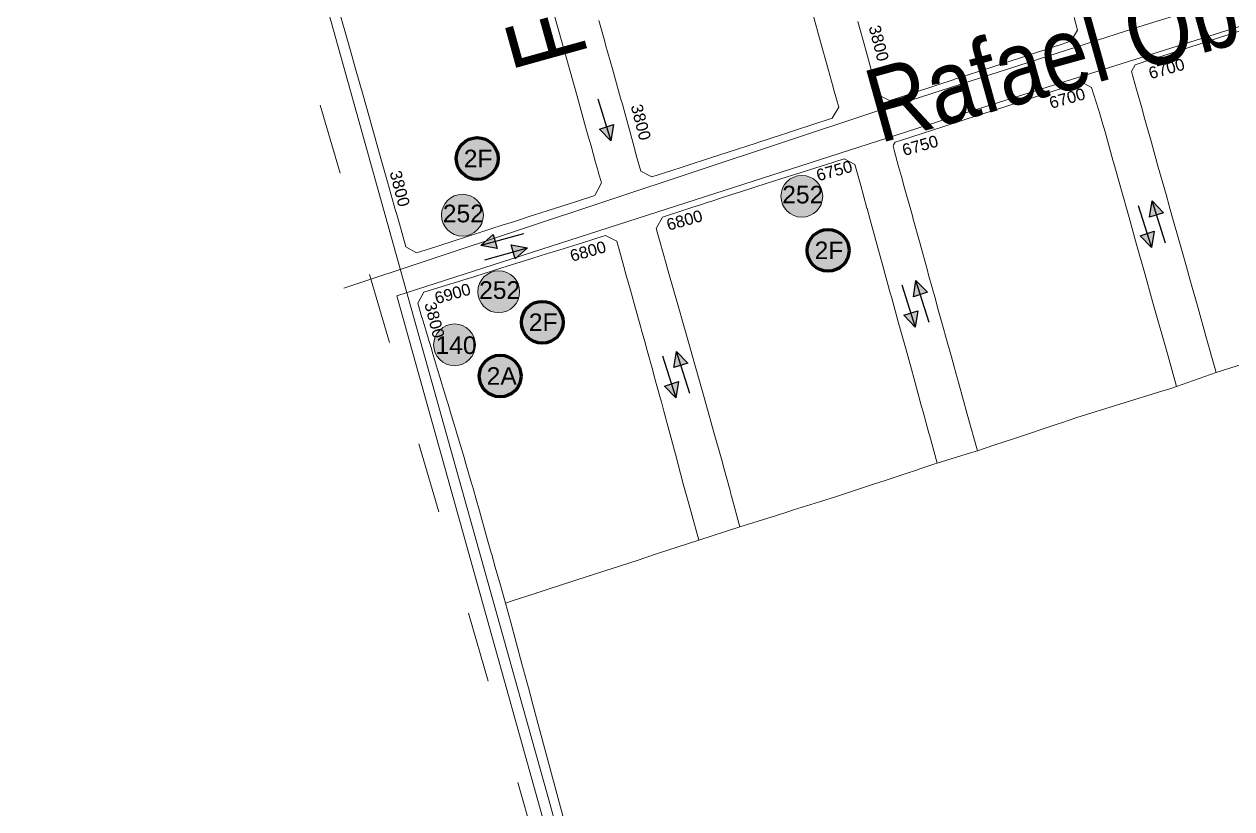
# Model space of a CAD drawing. Header units: millimetres. Extents: x 11558 to 23675, y 49449 to 61482.
# Drawn here: x 13687.9 to 14098.6, y 56978.5 to 57245.5 of the extents above; entities that cross this region are included whole.
import ezdxf

# ---------------------------------------------------------------- set-up
doc = ezdxf.new("R2010")
doc.units = ezdxf.units.MM
doc.linetypes.add('ACAD_ISO03W100', pattern=[30, 12, -18])
for name, color, linetype in [('0. plano base - nombres calles', 22, 'Continuous'), ('0. Plano Base - PLANO', 254, 'Continuous'), ('0. Plano base - sentido calles', 253, 'Continuous'), ('0.BARRIOS - DIVISIÓN', 12, 'ACAD_ISO03W100'), ('7. puesta en valor CC la lucila', 212, 'Continuous'), ('Linea 140 IDA', 101, 'Continuous'), ('numeración', 7, 'Continuous')]:
    doc.layers.add(name, color=color, linetype=linetype)
doc.layers.add('Linea 175', color=7, linetype='Continuous', true_color=0x1090da)
doc.layers.add('Linea 252', color=7, linetype='Continuous', true_color=0x0d2f78)
doc.layers.get('7. puesta en valor CC la lucila').off()
doc.styles.get("Standard").update_dxf_attribs({"font": 'arial.ttf'})

# ---------------------------------------------------------------- blocks, each defined once
blk = doc.blocks.new('MANZANAS')
at = {"layer": '0. Plano Base - PLANO', "color": 0, "linetype": 'Continuous', "lineweight": 5}
for points in [[(5633228.38, 6178425.6), (5633231.41, 6178422.37), (5633231.16, 6178417.98), (5633227.67, 6178414.42), (5633227.52, 6178414.27), (5633225.91, 6178412.63), (5633224.59, 6178411.28), (5633222.79, 6178409.44), (5633218.8, 6178405.37), (5633212.06, 6178398.49), (5633204.92, 6178391.21), (5633202.01, 6178388.23), (5633201.64, 6178387.86), (5633197.83, 6178383.97), (5633190.97, 6178376.97), (5633186.6, 6178372.5), (5633185.73, 6178371.62), (5633181.34, 6178371.59), (5633180.59, 6178372.4), (5633176.82, 6178376.45), (5633170.32, 6178383.44), (5633163.72, 6178390.54)], [(5633345.65, 6178359.39), (5633330.59, 6178344.44), (5633326.87, 6178340.75), (5633318.12, 6178350.11), (5633311.37, 6178357.34), (5633304.33, 6178364.83), (5633301.35, 6178368), (5633297.7, 6178371.88), (5633293.18, 6178376.7), (5633290.98, 6178379.04), (5633288.96, 6178381.2), (5633286.64, 6178383.67), (5633283.89, 6178386.6), (5633277.24, 6178393.7), (5633270.44, 6178400.95), (5633265.18, 6178406.57), (5633263.53, 6178408.33), (5633261.82, 6178410.15), (5633258.51, 6178413.68), (5633255.59, 6178416.8), (5633254.19, 6178418.29), (5633254.22, 6178420.93), (5633258.44, 6178425.21), (5633260.32, 6178427.11), (5633260.71, 6178427.5), (5633267.41, 6178434.29), (5633274.4, 6178441.35), (5633281.36, 6178448.39)], [(5633148.95, 6178385.75), (5633155.65, 6178378.57), (5633162.27, 6178371.48), (5633166.61, 6178366.83), (5633166.99, 6178366.42), (5633169.49, 6178363.75), (5633171.41, 6178361.69), (5633171.21, 6178357.3), (5633166.12, 6178352.12), (5633161.98, 6178347.91), (5633161.46, 6178347.38), (5633159.3, 6178345.19), (5633158.7, 6178344.57), (5633152.26, 6178338.03), (5633152.11, 6178337.88), (5633145.37, 6178331.03), (5633145.09, 6178330.74), (5633140.39, 6178325.97), (5633138.38, 6178323.92), (5633136.81, 6178322.32), (5633133.31, 6178318.76), (5633131.21, 6178316.63), (5633125.98, 6178311.31), (5633121.68, 6178311.32), (5633118.97, 6178314.25), (5633116.95, 6178316.43), (5633116.8, 6178316.58), (5633110.88, 6178322.97), (5633108.03, 6178326.03), (5633105.66, 6178328.59), (5633104.17, 6178330.19), (5633097.08, 6178337.76), (5633091.28, 6178343.95), (5633090.47, 6178344.82), (5633085.46, 6178350.17)], [(5633202.27, 6178101.28), (5633173.11, 6178133.05), (5633170.34, 6178136.06), (5633168.79, 6178137.75), (5633163.13, 6178143.92), (5633152.93, 6178155.02), (5633148.59, 6178159.72), (5633150.3, 6178161.46), (5633156.32, 6178167.57), (5633156.48, 6178167.73), (5633157.34, 6178168.6), (5633158.59, 6178169.87), (5633169.59, 6178181.04), (5633169.68, 6178181.13), (5633174.02, 6178185.53), (5633174.85, 6178186.37), (5633181.87, 6178193.5), (5633183.6, 6178195.26), (5633186.52, 6178198.22), (5633197.15, 6178209.01), (5633207.41, 6178219.47), (5633216.61, 6178228.65), (5633219.28, 6178231.31), (5633220.98, 6178233), (5633227.53, 6178239.53), (5633231.76, 6178243.74), (5633236.08, 6178248.18), (5633241.01, 6178253.25), (5633244, 6178256.31), (5633249.21, 6178261.66), (5633251.79, 6178264.31), (5633252.89, 6178265.44), (5633256.37, 6178269.01), (5633256.99, 6178269.64), (5633265.45, 6178277.96), (5633267.16, 6178279.64), (5633271.55, 6178284.18), (5633273.83, 6178286.54), (5633276.68, 6178289.49), (5633287.09, 6178300.25), (5633288.14, 6178301.34), (5633291.97, 6178305.29), (5633313.71, 6178326.83), (5633315.04, 6178328.08), (5633315.54, 6178328.56), (5633317.17, 6178330.31), (5633326.87, 6178340.75), (5633330.59, 6178344.44), (5633345.65, 6178359.39)], [(5633070.78, 6178345.22), (5633077.6, 6178337.94), (5633084.41, 6178330.67), (5633091.26, 6178323.37), (5633098.1, 6178316.08), (5633100.38, 6178313.65), (5633101.45, 6178312.5), (5633102.73, 6178311.14), (5633106.43, 6178307.19), (5633108.87, 6178304.59), (5633109.25, 6178304.18), (5633111.66, 6178301.61), (5633111.69, 6178296.8), (5633106.8, 6178291.85), (5633099.65, 6178284.63), (5633096.46, 6178281.41), (5633095.68, 6178280.62), (5633092.43, 6178277.34), (5633091.18, 6178276.07), (5633088.37, 6178273.23), (5633085.79, 6178270.63), (5633078.69, 6178263.45), (5633077.04, 6178261.78), (5633071.66, 6178256.34), (5633066.83, 6178251.46), (5633062.68, 6178251.62), (5633057.1, 6178257.56), (5633054.29, 6178260.54), (5633054.22, 6178260.61), (5633046.95, 6178268.36), (5633040.2, 6178275.54), (5633033.47, 6178282.69), (5633026.28, 6178290.34), (5633019.59, 6178297.45), (5633014.88, 6178302.47), (5633012.67, 6178304.82), (5633005.65, 6178312.29)]]:
    blk.add_lwpolyline(points, dxfattribs=at)
for points in [[(5633271.55, 6178284.18), (5633267.16, 6178279.64), (5633258.32, 6178289.14), (5633254.48, 6178293.27), (5633251.28, 6178296.71), (5633246.97, 6178301.35), (5633244.59, 6178303.91), (5633239.8, 6178309.06), (5633237.73, 6178311.29), (5633234.96, 6178314.26), (5633232.67, 6178316.72), (5633231.94, 6178317.51), (5633231.09, 6178318.42), (5633230.66, 6178318.89), (5633224.57, 6178325.43), (5633224.08, 6178325.96), (5633217.38, 6178333.16), (5633211.47, 6178339.52), (5633210.7, 6178340.35), (5633203.69, 6178347.88), (5633201.19, 6178350.57), (5633198.76, 6178353.18), (5633194.88, 6178357.35), (5633193.91, 6178358.4), (5633193.92, 6178358.85), (5633193.95, 6178360.01), (5633194.98, 6178361.05), (5633200.73, 6178366.85), (5633205.87, 6178372.04), (5633207.66, 6178373.84), (5633210.98, 6178377.2), (5633214.65, 6178380.9), (5633221.45, 6178387.77), (5633228.7, 6178395.08), (5633231.32, 6178397.73), (5633233.9, 6178400.33), (5633235.73, 6178402.18), (5633240.83, 6178407.33), (5633244.65, 6178407.25), (5633250.16, 6178401.7), (5633250.92, 6178400.92), (5633253.3, 6178398.49), (5633255.65, 6178395.98), (5633262.48, 6178388.68), (5633263.25, 6178387.86), (5633269.27, 6178381.43), (5633276.34, 6178373.88), (5633282.85, 6178366.93), (5633289.88, 6178359.44), (5633296.61, 6178352.25), (5633309.88, 6178338.09), (5633317.17, 6178330.31), (5633315.54, 6178328.56), (5633315.04, 6178328.08), (5633313.71, 6178326.83), (5633291.97, 6178305.29), (5633288.14, 6178301.34), (5633287.09, 6178300.25), (5633276.68, 6178289.49), (5633273.83, 6178286.54)], [(5633216.61, 6178228.65), (5633207.41, 6178219.47), (5633200.05, 6178227.46), (5633199.83, 6178227.71), (5633199.18, 6178228.41), (5633198.73, 6178228.9), (5633193.08, 6178235.04), (5633193.01, 6178235.12), (5633191.51, 6178236.75), (5633184.45, 6178244.25), (5633178.34, 6178250.74), (5633171.48, 6178258.03), (5633168.09, 6178261.64), (5633164.62, 6178265.33), (5633157.79, 6178272.59), (5633155.23, 6178275.31), (5633153.51, 6178277.14), (5633151, 6178279.81), (5633145.12, 6178286.06), (5633143.95, 6178287.3), (5633138.74, 6178292.84), (5633135.4, 6178296.39), (5633135.51, 6178300.87), (5633140.79, 6178306.23), (5633142.8, 6178308.27), (5633144.79, 6178310.29), (5633146.97, 6178312.49), (5633147.87, 6178313.41), (5633150.05, 6178315.62), (5633153.16, 6178318.77), (5633154.83, 6178320.47), (5633161.71, 6178327.44), (5633163.62, 6178329.35), (5633166.8, 6178332.53), (5633168.94, 6178334.66), (5633171.9, 6178337.61), (5633174.3, 6178340.01), (5633176.19, 6178341.89), (5633181.21, 6178346.9), (5633185.27, 6178346.89), (5633190.35, 6178341.42), (5633195.76, 6178335.59), (5633195.83, 6178335.52), (5633198.55, 6178332.59), (5633202.61, 6178328.21), (5633204.41, 6178326.28), (5633209.59, 6178320.69), (5633216.38, 6178313.38), (5633217.08, 6178312.62), (5633223.03, 6178306.22), (5633229.77, 6178298.96), (5633234.42, 6178293.95), (5633236.53, 6178291.67), (5633241.27, 6178286.56), (5633242.79, 6178284.93), (5633243.38, 6178284.3), (5633244.64, 6178282.94), (5633249.77, 6178277.41), (5633250.18, 6178276.97), (5633256.99, 6178269.64), (5633256.37, 6178269.01), (5633252.89, 6178265.44), (5633251.79, 6178264.31), (5633249.21, 6178261.66), (5633244, 6178256.31), (5633241.01, 6178253.25), (5633236.08, 6178248.18), (5633231.76, 6178243.74), (5633227.53, 6178239.53), (5633220.98, 6178233), (5633219.28, 6178231.31)], [(5633150.3, 6178161.46), (5633148.59, 6178159.72), (5633144.3, 6178164.29), (5633139.91, 6178168.95), (5633136.85, 6178172.2), (5633136.47, 6178172.61), (5633133.01, 6178176.29), (5633126.29, 6178183.43), (5633123.17, 6178186.75), (5633121.12, 6178188.93), (5633120.32, 6178189.78), (5633119.3, 6178190.86), (5633114.29, 6178196.15), (5633113.59, 6178196.88), (5633112.52, 6178197.98), (5633109.3, 6178201.29), (5633107.02, 6178203.63), (5633105.39, 6178205.31), (5633103, 6178207.76), (5633100.1, 6178210.75), (5633098.58, 6178212.31), (5633098, 6178212.9), (5633093.42, 6178217.61), (5633091.51, 6178219.57), (5633087.38, 6178223.82), (5633086.32, 6178224.92), (5633084.54, 6178226.74), (5633081.99, 6178229.37), (5633078.68, 6178232.77), (5633078.61, 6178232.84), (5633075.11, 6178236.44), (5633075.28, 6178240.74), (5633080.97, 6178246.4), (5633084.08, 6178249.49), (5633086.14, 6178251.54), (5633086.27, 6178251.67), (5633088.16, 6178253.54), (5633094.94, 6178260.29), (5633102.29, 6178267.59), (5633104.91, 6178270.2), (5633107.08, 6178272.36), (5633109.34, 6178274.59), (5633115.35, 6178280.57), (5633116.35, 6178281.57), (5633116.68, 6178281.9), (5633119, 6178284.2), (5633121.18, 6178286.36), (5633125.42, 6178286.44), (5633129.18, 6178282.4), (5633131.59, 6178279.83), (5633133.39, 6178277.89), (5633135.86, 6178275.23), (5633137.24, 6178273.76), (5633142.79, 6178267.8), (5633143.63, 6178266.89), (5633145.35, 6178265.05), (5633147.42, 6178262.83), (5633149.62, 6178260.47), (5633151.83, 6178258.16), (5633156.54, 6178253.04), (5633158.23, 6178251.22), (5633163.4, 6178245.67), (5633164.12, 6178244.9), (5633166.35, 6178242.46), (5633170.09, 6178238.36), (5633176.52, 6178231.3), (5633183.53, 6178223.62), (5633190.37, 6178216.27), (5633197.15, 6178209.01), (5633186.52, 6178198.22), (5633183.6, 6178195.26), (5633181.87, 6178193.5), (5633174.85, 6178186.37), (5633174.02, 6178185.53), (5633169.68, 6178181.13), (5633169.59, 6178181.04), (5633158.59, 6178169.87), (5633157.34, 6178168.6), (5633156.48, 6178167.73), (5633156.32, 6178167.57)]]:
    blk.add_lwpolyline(points, close=True, dxfattribs=at)
blk = doc.blocks.new('140')
at = {"layer": 'Linea 140 IDA', "lineweight": 211, "true_color": 0xededed}
h = blk.add_hatch(color=7, dxfattribs=at)
h.dxf.hatch_style = 1
edge = h.paths.add_edge_path()
edge.add_arc((0, 0), 7.11, 0, 360)
at = {"layer": 'Linea 140 IDA', "lineweight": 9}
blk.add_circle((0, 0), 7.11, dxfattribs=at)
at = {"layer": 'Linea 140 IDA', "lineweight": 15, "insert": (-6.46, 2.88), "char_height": 6, "attachment_point": 1}
blk.add_mtext_dynamic_manual_height_columns('140', width=16.4579, gutter_width=12.5, heights=[0], dxfattribs=at)
blk = doc.blocks.new('252')
at = {"layer": 'Linea 252', "lineweight": 211, "true_color": 0xededed}
h = blk.add_hatch(color=7, dxfattribs=at)
h.dxf.hatch_style = 1
edge = h.paths.add_edge_path()
edge.add_arc((0, 0), 7.11, 0, 360)
at = {"layer": 'Linea 252', "lineweight": 15}
blk.add_circle((0, 0), 7.11, dxfattribs=at)
at = {"layer": 'Linea 252', "lineweight": 211, "insert": (-6.68, 3.58), "char_height": 6, "attachment_point": 1}
blk.add_mtext_dynamic_manual_height_columns('252', width=22.4945, gutter_width=12.5, heights=[0], dxfattribs=at)

msp = doc.modelspace()

# ---------------------------------------------------------------- hatches: boundary and pattern name
at = {"layer": '0. Plano base - sentido calles', "linetype": 'Continuous', "lineweight": 25, "ltscale": 2, "true_color": 0x1a1a1a}
h = msp.add_hatch(color=250, dxfattribs=at)
h.dxf.hatch_style = 1
h.paths.add_polyline_path([(13887.48, 57205.76), (13888.35, 57211.28), (13885.97, 57210.53)])
h.paths.add_polyline_path([(13887.48, 57205.76), (13885.97, 57210.53), (13883.59, 57209.77)])
h = msp.add_hatch(color=250, dxfattribs=at)
h.dxf.hatch_style = 1
h.paths.add_polyline_path([(14071.54, 57185.3), (14070.67, 57179.77), (14073.05, 57180.53)])
h.paths.add_polyline_path([(14071.54, 57185.3), (14073.05, 57180.53), (14075.43, 57181.29)])
h = msp.add_hatch(color=250, dxfattribs=at)
h.dxf.hatch_style = 1
h.paths.add_polyline_path([(13843.24, 57170.14), (13848.73, 57169.08), (13848.06, 57171.49)])
h.paths.add_polyline_path([(13843.24, 57170.14), (13848.06, 57171.49), (13847.39, 57173.89)])
h = msp.add_hatch(color=250, dxfattribs=at)
h.dxf.hatch_style = 1
h.paths.add_polyline_path([(14071.31, 57169.49), (14072.18, 57175.01), (14069.8, 57174.25)])
h.paths.add_polyline_path([(14071.31, 57169.49), (14069.8, 57174.25), (14067.41, 57173.5)])
h = msp.add_hatch(color=250, dxfattribs=at)
h.dxf.hatch_style = 1
h.paths.add_polyline_path([(13859.03, 57169.36), (13853.55, 57170.42), (13854.22, 57168.01)])
h.paths.add_polyline_path([(13859.03, 57169.36), (13854.22, 57168.01), (13854.89, 57165.6)])
h = msp.add_hatch(color=250, dxfattribs=at)
h.dxf.hatch_style = 1
h.paths.add_polyline_path([(13991.19, 57158.24), (13990.32, 57152.72), (13992.7, 57153.48)])
h.paths.add_polyline_path([(13991.19, 57158.24), (13992.7, 57153.48), (13995.08, 57154.23)])
h = msp.add_hatch(color=250, dxfattribs=at)
h.dxf.hatch_style = 1
h.paths.add_polyline_path([(13990.96, 57142.43), (13991.83, 57147.96), (13989.44, 57147.2)])
h.paths.add_polyline_path([(13990.96, 57142.43), (13989.44, 57147.2), (13987.06, 57146.44)])
h = msp.add_hatch(color=250, dxfattribs=at)
h.dxf.hatch_style = 1
h.paths.add_polyline_path([(13909.76, 57134.15), (13908.89, 57128.63), (13911.27, 57129.39)])
h.paths.add_polyline_path([(13909.76, 57134.15), (13911.27, 57129.39), (13913.65, 57130.14)])
h = msp.add_hatch(color=250, dxfattribs=at)
h.dxf.hatch_style = 1
h.paths.add_polyline_path([(13909.53, 57118.34), (13910.4, 57123.87), (13908.02, 57123.11)])
h.paths.add_polyline_path([(13909.53, 57118.34), (13908.02, 57123.11), (13905.63, 57122.35)])
at = {"layer": 'Linea 175', "lineweight": 211, "true_color": 0xededed}
h = msp.add_hatch(color=7, dxfattribs=at)
h.dxf.hatch_style = 1
edge = h.paths.add_edge_path()
edge.add_arc((13841.99, 57199.74), 7.11, 0, 360)
h = msp.add_hatch(color=7, dxfattribs=at)
h.dxf.hatch_style = 1
edge = h.paths.add_edge_path()
edge.add_arc((13961.32, 57168.49), 7.11, 0, 360)
h = msp.add_hatch(color=7, dxfattribs=at)
h.dxf.hatch_style = 1
edge = h.paths.add_edge_path()
edge.add_arc((13864.11, 57144.05), 7.11, 0, 360)
h = msp.add_hatch(color=7, dxfattribs=at)
h.dxf.hatch_style = 1
edge = h.paths.add_edge_path()
edge.add_arc((13849.79, 57125.75), 7.11, 0, 360)

# ---------------------------------------------------------------- linework, layer by layer
at = {"layer": '0. Plano base - sentido calles', "color": 250, "linetype": 'Continuous', "lineweight": 25, "ltscale": 2, "true_color": 0x1a1a1a}
for points in [[(13882.95, 57220.06), (13887.48, 57205.76), (13883.59, 57209.77), (13888.35, 57211.28), (13887.48, 57205.76)], [(14066.77, 57183.78), (14071.31, 57169.49), (14067.41, 57173.5), (14072.18, 57175.01), (14071.31, 57169.49)], [(14076.07, 57171), (14071.54, 57185.3), (14075.43, 57181.29), (14070.67, 57179.77), (14071.54, 57185.3)], [(13857.69, 57174.17), (13843.24, 57170.14), (13847.39, 57173.89), (13848.73, 57169.08), (13843.24, 57170.14)], [(13844.59, 57165.33), (13859.03, 57169.36), (13854.89, 57165.6), (13853.55, 57170.42), (13859.03, 57169.36)], [(13986.42, 57156.73), (13990.96, 57142.43), (13987.06, 57146.44), (13991.83, 57147.96), (13990.96, 57142.43)], [(13995.72, 57143.95), (13991.19, 57158.24), (13995.08, 57154.23), (13990.32, 57152.72), (13991.19, 57158.24)], [(13904.99, 57132.64), (13909.53, 57118.34), (13905.63, 57122.35), (13910.4, 57123.87), (13909.53, 57118.34)], [(13914.3, 57119.86), (13909.76, 57134.15), (13913.65, 57130.14), (13908.89, 57128.63), (13909.76, 57134.15)]]:
    msp.add_lwpolyline(points, dxfattribs=at)
at = {"layer": '0.BARRIOS - DIVISIÓN', "color": 14, "lineweight": 18, "ltscale": 2}
msp.add_lwpolyline([(15715, 57785.56), (15659.17, 57980.29), (15600.3, 58166.89), (14700.29, 57882.38), (13687.9, 57563.48), (13967.63, 56603.49), (14314.52, 56710.66), (14354.72, 56697.3), (14379.79, 56701.5), (14680.7, 56781.83), (14509.55, 57399.16), (14769.24, 57483.68), (15026.71, 57568.38), (15362.99, 57676.67), (15715, 57785.56)], dxfattribs=at)
at = {"layer": 'Linea 140 IDA', "lineweight": 15}
msp.add_lwpolyline([(14132.42, 55994.13), (14093.96, 56133.28), (14064.24, 56245.51), (14019.58, 56412.08), (13988.27, 56529.34), (13971.34, 56603.02), (13936.49, 56726.81), (13903.41, 56845.43), (13866.34, 56981.56), (13817.12, 57157.38), (13776.12, 57304.42), (13740.5, 57429.4), (13706.83, 57554.32), (13899.65, 57617.02), (14019.04, 57654.54), (14054.02, 57666.28), (14162.95, 57701.69), (14273.02, 57739.08), (14496.19, 57810.14), (14584.76, 57839.58), (14536.8, 57989.39)], dxfattribs=at)
at = {"layer": 'Linea 175', "lineweight": 211}
for centre in [(13841.99, 57199.74), (13961.32, 57168.49), (13864.11, 57144.05), (13849.79, 57125.75)]:
    msp.add_circle(centre, 7.11, dxfattribs=at)
at = {"layer": 'Linea 252', "lineweight": 15}
for points in [[(15030.41, 56960.52), (14944.18, 57027.09), (14839.34, 56999.48), (14876.95, 56868.51), (14932.75, 56825.51), (14894.82, 56774.64), (14846.48, 56714.62), (14678.48, 56793.91), (14666.35, 56841.23), (14618.16, 57024.97), (14590.37, 57128.68), (14573.09, 57189.91), (14535.04, 57327.6), (14514.74, 57400.21), (14476.79, 57536.08), (14395.24, 57511.47), (14443.01, 57355.49), (14247.88, 57300.06), (14069.1, 57245.19), (13976.5, 57215.44), (13796.67, 57155.63)], [(15040.41, 56950.23), (14896.3, 56766.48), (14781.63, 56854.82), (14658.47, 56827.75), (14611.18, 57004.78), (14560.38, 57194.07), (14513.02, 57366.13), (14424.54, 57341.09), (14326.22, 57313), (14220.24, 57282.3), (14193.32, 57273.78), (14004.57, 57214.1), (13814.62, 57153), (13892.7, 56873.36)]]:
    msp.add_lwpolyline(points, dxfattribs=at)

# ---------------------------------------------------------------- block references
at = {"layer": '0. Plano Base - PLANO', "color": 28, "lineweight": 5, "true_color": 0x0d0d0d, "rotation": 332.5463477508169}
msp.add_blockref('MANZANAS', (-7833237.48, -2828296.13), dxfattribs=at)
at = {"layer": '7. puesta en valor CC la lucila', "color": 250, "lineweight": 30, "rotation": 332.5463477508169}
msp.add_blockref('MANZANAS', (-7833237.48, -2828296.13), dxfattribs=at)
at = {"layer": 'Linea 140 IDA', "lineweight": 15}
msp.add_blockref('140', (13834.26, 57136.37), dxfattribs=at)
at = {"layer": 'Linea 252', "lineweight": 15}
for p in [(13952.39, 57186.9), (13836.96, 57180.46), (13849.31, 57154.42)]:
    msp.add_blockref('252', p, dxfattribs=at)

# ---------------------------------------------------------------- texts
at = {"layer": '0. plano base - nombres calles', "color": 250, "lineweight": 15, "true_color": 0x1a1a1a, "char_height": 25, "attachment_point": 1}
for s, insert, rotation in [('\\pt100;{\\fArial Narrow|b0|i0|c0|p34;Fray Cayetano RodrÍguez}', (13855.87, 57228.35), 105.5163), ('{\\fArial Narrow|b0|i0|c0|p34;Rafael Obligado}', (13972.09, 57228.96), 15.5927)]:
    msp.add_mtext_dynamic_manual_height_columns(s, width=329.255, gutter_width=12.5, heights=[0], dxfattribs=dict(at, insert=insert, rotation=rotation))
at = {"layer": 'Linea 175', "lineweight": 211, "char_height": 5.992, "attachment_point": 1}
for s, insert in [('2F', (13837.41, 57202.74)), ('2F', (13956.74, 57171.5)), ('2F', (13859.53, 57147.05)), ('2A', (13845.2, 57128.76))]:
    msp.add_mtext_dynamic_manual_height_columns(s, width=9.5749, gutter_width=12.5, heights=[0], dxfattribs=dict(at, insert=insert))
at = {"layer": 'numeración', "color": 251, "true_color": 0x606162, "char_height": 4, "attachment_point": 1}
for s, insert, rotation in [('3800', (13978.96, 57245.5), 284.575), ('6700', (14069.9, 57230.56), 15.7737), ('6700', (14036.1, 57220.48), 15.7737), ('3800', (13898.03, 57218.63), 284.575), ('6750', (13986.1, 57204.42), 15.7737), ('6750', (13956.89, 57195.82), 15.7737), ('3800', (13816.05, 57196.04), 284.575), ('6800', (13905.95, 57179), 15.7737), ('6800', (13873.13, 57168.45), 15.7737), ('6900', (13827.09, 57154.04), 15.7737), ('3800', (13827.86, 57151.34), 284.575)]:
    msp.add_mtext_dynamic_manual_height_columns(s, width=16.0314, gutter_width=12.5, heights=[0], dxfattribs=dict(at, insert=insert, rotation=rotation))

doc.saveas('drawing.dxf')
